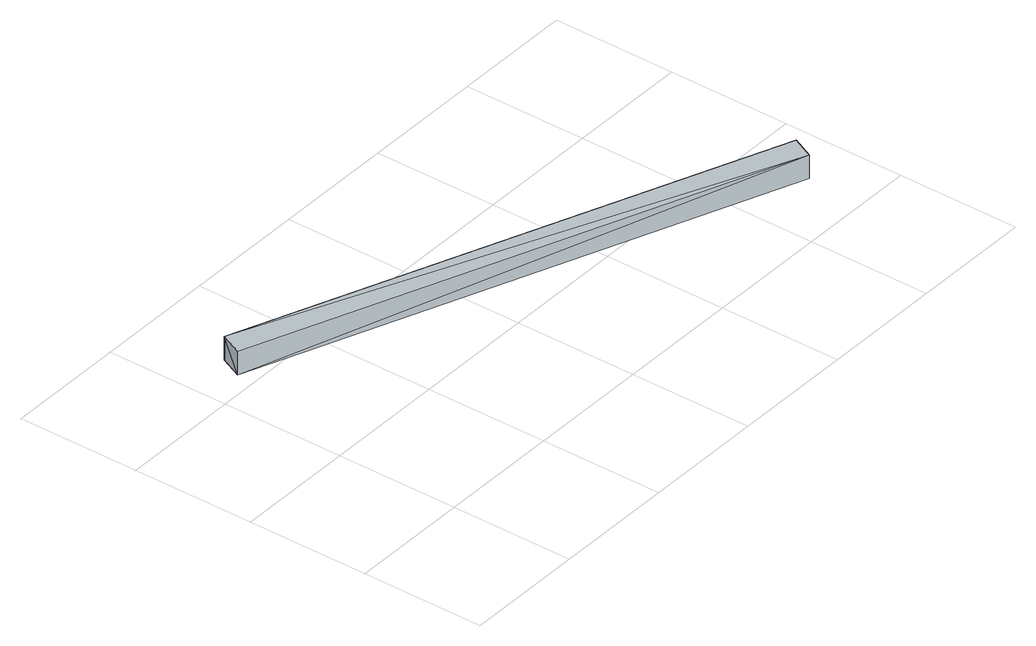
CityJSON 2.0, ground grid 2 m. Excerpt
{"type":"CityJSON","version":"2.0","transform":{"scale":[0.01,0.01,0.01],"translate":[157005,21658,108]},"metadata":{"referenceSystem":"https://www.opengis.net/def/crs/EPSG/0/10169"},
"CityObjects":{
"object1":{"type":"GenericCityObject","attributes":{"name":"雨水管路","year":2022},"geometry":[{"type":"MultiSurface","lod":"2","boundaries":[[[0,1,2]],[[0,3,1]],[[2,4,5]],[[2,1,4]],[[5,6,7]],[[5,4,6]],[[7,6,0]],[[6,3,0]],[[2,5,0]],[[5,7,0]],[[1,3,4]],[[3,6,4]]]}]}
},
"vertices":[
[83,465,94],[892,98,92],[892,98,132],[83,465,54],[875,62,92],[875,62,132],[66,429,54],[66,429,94]
]}
